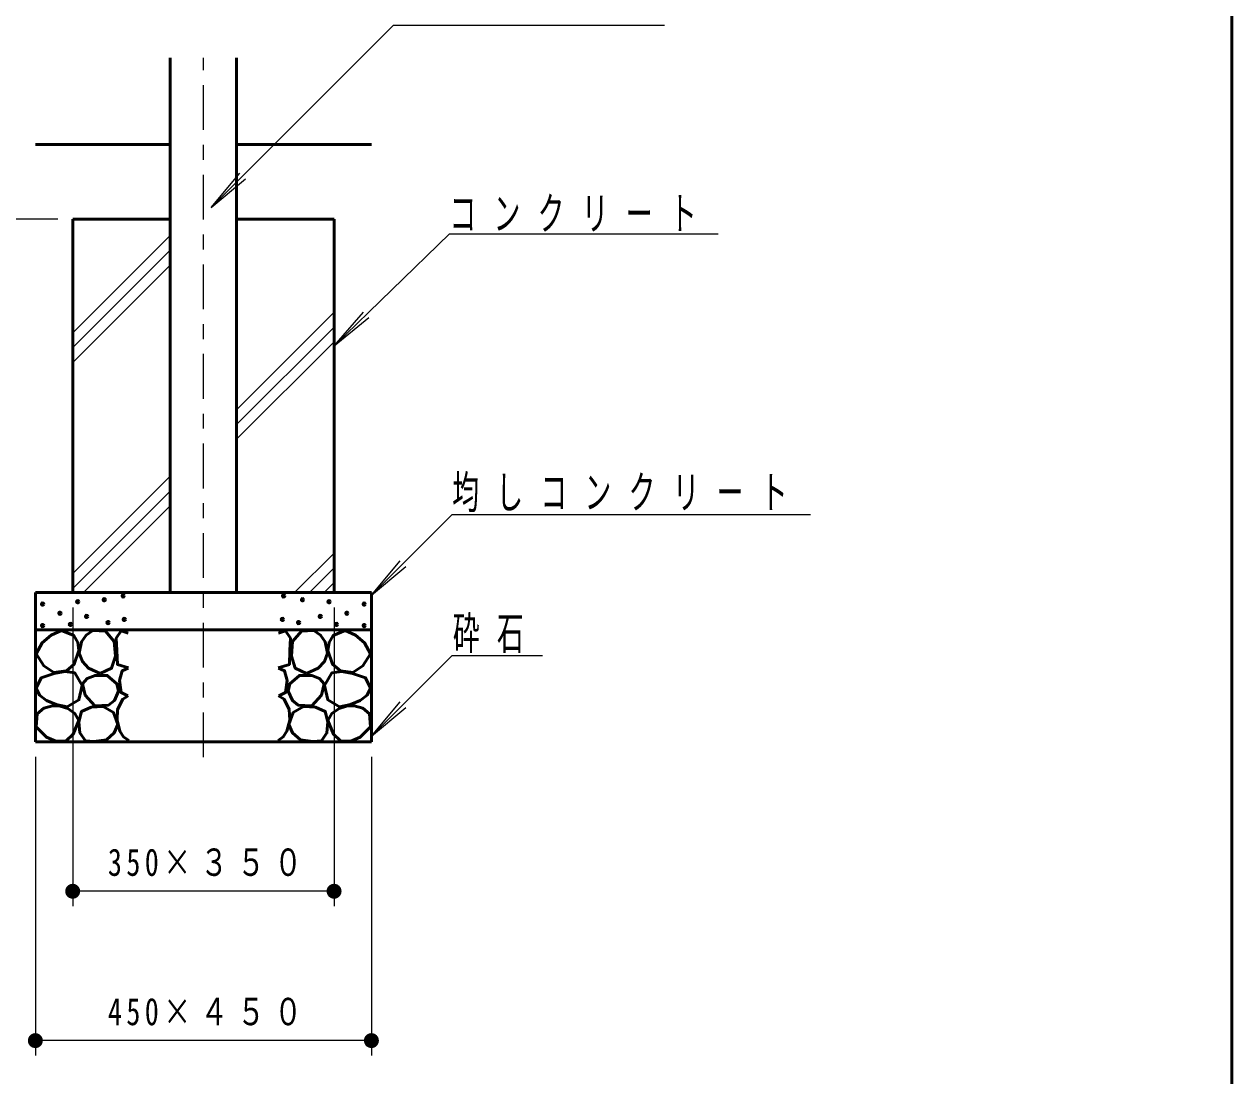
# Model space of a CAD drawing. Units: millimetres on the paper. Extents: x -385 to 0, y -594 to 267.
# Drawn here: x -80.9 to 0, y -528.4 to -458 of the extents above; entities that cross this region are included whole.
import ezdxf

# ---------------------------------------------------------------- set-up
doc = ezdxf.new("R2010")
doc.units = ezdxf.units.MM
doc.linetypes.add('USER2', pattern=[6, 3, -1, 1, -1])
doc.layers.add('0_2', color=7, linetype='Continuous', lineweight=13)
doc.layers.add('LY_19', color=7, linetype='Continuous', lineweight=13)
doc.styles.add('ＭＳ ゴシック', font='')
doc.styles.get('ＭＳ ゴシック').set_extended_font_data('MS Gothic')

# ---------------------------------------------------------------- blocks, each defined once
blk = doc.blocks.new('filled_dot')
at = {"color": 0, "linetype": 'Continuous', "lineweight": -2, "const_width": 1.25}
blk.add_lwpolyline([(-0.625, 0, 1), (0.625, 0, 1)], format="xyb", close=True, dxfattribs=at)

msp = doc.modelspace()

# ---------------------------------------------------------------- linework, layer by layer
at = {"layer": '0_2'}
for p, q in [((-56.137, -458.086), (-68.348, -470.297)), ((-56.137, -458.086), (-37.988, -458.086)), ((-68.348, -470.297), (-66.42, -467.999)), ((-68.348, -470.297), (-66.05, -468.369)), ((-78.612, -471.071), (-91.112, -471.071)), ((-77.612, -478.683), (-71.089, -472.16)), ((-52.387, -472.061), (-60.112, -479.558)), ((-52.387, -472.061), (-34.387, -472.061)), ((-77.612, -479.673), (-71.089, -473.15)), ((-77.612, -480.663), (-71.089, -474.14)), ((-66.634, -483.827), (-60.112, -477.305)), ((-60.112, -479.558), (-58.149, -477.289)), ((-60.112, -479.558), (-57.785, -477.664)), ((-66.634, -484.817), (-60.112, -478.295)), ((-66.634, -485.807), (-60.112, -479.285)), ((-77.612, -494.805), (-71.089, -488.282)), ((-77.612, -495.795), (-71.089, -489.272)), ((-76.898, -496.071), (-71.089, -490.262)), ((-52.203, -490.842), (-57.612, -496.251)), ((-52.203, -490.842), (-28.203, -490.842)), ((-62.756, -496.071), (-60.112, -493.427)), ((-57.612, -496.251), (-55.683, -493.953)), ((-61.766, -496.071), (-60.112, -494.417)), ((-57.612, -496.251), (-55.314, -494.323)), ((-60.776, -496.071), (-60.112, -495.407)), ((-77.612, -497.071), (-77.612, -517.071)), ((-60.112, -497.071), (-60.112, -517.071)), ((-52.203, -500.278), (-57.612, -505.687)), ((-52.203, -500.278), (-46.159, -500.278)), ((-57.612, -505.687), (-55.683, -503.389)), ((-57.612, -505.687), (-55.314, -503.759)), ((-80.112, -507.071), (-80.112, -527.071)), ((-57.612, -507.071), (-57.612, -527.071)), ((-60.112, -516.071), (-77.612, -516.071)), ((-57.612, -526.071), (-80.112, -526.071))]:
    msp.add_line(p, q, dxfattribs=at)
at = {"layer": '0_2', "color": 140, "lineweight": 50}
for p, q in [((-71.089, -496.071), (-71.089, -460.264)), ((-66.634, -496.071), (-66.634, -460.264)), ((-77.612, -471.071), (-77.612, -496.071)), ((-71.089, -471.071), (-77.612, -471.071)), ((-60.112, -471.071), (-66.634, -471.071)), ((-60.112, -471.071), (-60.112, -496.071)), ((-80.112, -496.071), (-80.112, -506.071)), ((-57.612, -496.071), (-80.112, -496.071)), ((-57.612, -496.071), (-57.612, -506.071)), ((-57.612, -498.571), (-80.112, -498.571)), ((-57.612, -506.071), (-80.112, -506.071))]:
    msp.add_line(p, q, dxfattribs=at)
at = {"layer": '0_2', "linetype": 'USER2'}
msp.add_line((-68.862, -507.094), (-68.862, -460.264), dxfattribs=at)
at = {"layer": '0_2', "lineweight": 50}
for p, q in [((-71.089, -466.071), (-80.112, -466.071)), ((-57.612, -466.071), (-66.634, -466.071))]:
    msp.add_line(p, q, dxfattribs=at)
at = {"layer": '0_2', "color": 140, "lineweight": 50}
for points in [[(-78.866, -501.43), (-79.536, -500.978), (-80.061, -500.163), (-79.645, -499.438), (-79.047, -498.931), (-78.359, -498.605), (-77.544, -498.949), (-77.275, -499.411), (-77.2, -499.945), (-77.508, -500.869), (-78.033, -501.304)], [(-75.767, -501.489), (-76.544, -501.144), (-76.963, -500.691), (-77.169, -500.13), (-77.018, -499.375), (-76.708, -498.918), (-76.263, -498.62), (-75.422, -498.663), (-74.84, -499.353), (-74.754, -500.324), (-75.012, -501.144)], [(-61.956, -501.489), (-61.18, -501.144), (-60.761, -500.691), (-60.554, -500.13), (-60.705, -499.375), (-61.015, -498.918), (-61.46, -498.62), (-62.301, -498.663), (-62.884, -499.353), (-62.97, -500.324), (-62.711, -501.144)], [(-58.857, -501.43), (-58.187, -500.978), (-57.662, -500.163), (-58.079, -499.438), (-58.676, -498.931), (-59.364, -498.605), (-60.179, -498.949), (-60.449, -499.411), (-60.523, -499.945), (-60.216, -500.869), (-59.69, -501.304)], [(-78.721, -503.567), (-79.355, -503.296), (-79.826, -502.936), (-80.061, -502.463), (-79.717, -501.775), (-78.848, -501.485), (-78.114, -501.35), (-77.472, -501.449), (-76.983, -502.3), (-77.2, -503.26), (-77.979, -503.712)], [(-76.134, -503.646), (-76.781, -502.934), (-76.954, -502.179), (-76.634, -501.824), (-76.112, -501.618), (-75.293, -501.618), (-74.646, -502.179), (-74.538, -502.675), (-74.818, -503.301), (-75.206, -503.603)], [(-61.59, -503.646), (-60.943, -502.934), (-60.77, -502.179), (-61.089, -501.824), (-61.611, -501.618), (-62.431, -501.618), (-63.078, -502.179), (-63.186, -502.675), (-62.905, -503.301), (-62.517, -503.603)], [(-59.002, -503.567), (-58.368, -503.296), (-57.897, -502.936), (-57.662, -502.463), (-58.006, -501.775), (-58.875, -501.485), (-59.61, -501.35), (-60.252, -501.449), (-60.741, -502.3), (-60.523, -503.26), (-59.745, -503.712)], [(-78.739, -506.012), (-79.355, -505.759), (-80.061, -505.052), (-79.989, -504.201), (-79.547, -503.82), (-78.957, -503.658), (-78.441, -503.673), (-77.943, -503.839), (-77.459, -504.179), (-77.2, -504.636), (-77.58, -505.559), (-78.051, -505.994)], [(-77.191, -504.724), (-77.018, -504.034), (-76.371, -503.754), (-75.573, -503.71), (-74.883, -504.099), (-74.581, -504.897), (-74.84, -505.458), (-75.357, -505.932), (-76.177, -506.04), (-76.759, -505.997), (-77.131, -505.465)], [(-60.533, -504.724), (-60.705, -504.034), (-61.352, -503.754), (-62.15, -503.71), (-62.841, -504.099), (-63.143, -504.897), (-62.884, -505.458), (-62.366, -505.932), (-61.546, -506.04), (-60.964, -505.997), (-60.593, -505.465)], [(-58.984, -506.012), (-58.368, -505.759), (-57.662, -505.052), (-57.735, -504.201), (-58.176, -503.82), (-58.767, -503.658), (-59.283, -503.673), (-59.781, -503.839), (-60.265, -504.179), (-60.523, -504.636), (-60.143, -505.559), (-59.672, -505.994)]]:
    msp.add_lwpolyline(points, close=True, dxfattribs=at)
for points in [[(-73.898, -498.786), (-74.369, -498.623), (-74.695, -499.13), (-74.659, -499.945), (-74.622, -500.887), (-73.88, -501.104)], [(-63.826, -498.786), (-63.355, -498.623), (-63.029, -499.13), (-63.065, -499.945), (-63.101, -500.887), (-63.844, -501.104)], [(-73.898, -501.123), (-74.296, -501.304), (-74.478, -501.956), (-74.369, -502.771), (-73.916, -502.988)], [(-63.826, -501.123), (-63.427, -501.304), (-63.246, -501.956), (-63.355, -502.771), (-63.807, -502.988)], [(-73.898, -502.988), (-74.26, -503.205), (-74.604, -503.893), (-74.64, -504.618), (-74.459, -505.342), (-74.206, -505.741), (-73.862, -505.976)], [(-63.826, -502.988), (-63.463, -503.205), (-63.119, -503.893), (-63.083, -504.618), (-63.264, -505.342), (-63.518, -505.741), (-63.862, -505.976)]]:
    msp.add_lwpolyline(points, dxfattribs=at)
for centre in [(-75.498, -496.556), (-74.233, -496.298), (-63.491, -496.298), (-62.226, -496.556), (-79.628, -496.84), (-77.279, -496.685), (-60.445, -496.685), (-58.096, -496.84), (-78.466, -497.459), (-76.685, -497.666), (-75.24, -498.079), (-74.156, -497.872), (-63.568, -497.872), (-62.484, -498.079), (-61.038, -497.666), (-59.257, -497.459), (-79.628, -498.285), (-77.769, -498.208), (-59.954, -498.208), (-58.096, -498.285)]:
    msp.add_circle(centre, 0.0774, dxfattribs=at)
at = {"layer": 'LY_19', "lineweight": 50}
msp.add_line((0, -594), (0, -327), dxfattribs=at)

# ---------------------------------------------------------------- block references
at = {"layer": '0_2', "xscale": 0.4, "yscale": 0.4}
for p in [(-77.612, -516.071), (-80.112, -526.071)]:
    msp.add_blockref('filled_dot', p, dxfattribs=at)
at = {"layer": '0_2', "xscale": 0.4, "yscale": 0.4, "rotation": 180}
for p in [(-60.112, -516.071), (-57.612, -526.071)]:
    msp.add_blockref('filled_dot', p, dxfattribs=at)

# ---------------------------------------------------------------- texts
at = {"layer": '0_2', "style": 'ＭＳ ゴシック'}
for s, insert, char_height, attachment_point in [('\\T1.64;\\W0.6;コンクリート', (-52.387, -471.911), 2.199, 7), ('\\T1.64;\\W0.6;均しコンクリート', (-52.203, -490.692), 2.199, 7), ('\\T1.64;\\W0.6;砕石', (-52.159, -500.128), 2.199, 7), ('\\T1.32;\\W0.75;350×３５０', (-68.454, -515.071), 1.833, 8), ('\\T1.32;\\W0.75;450×４５０', (-68.454, -525.071), 1.833, 8)]:
    msp.add_mtext(s, dxfattribs=dict(at, insert=insert, char_height=char_height, attachment_point=attachment_point))

doc.saveas('drawing.dxf')
